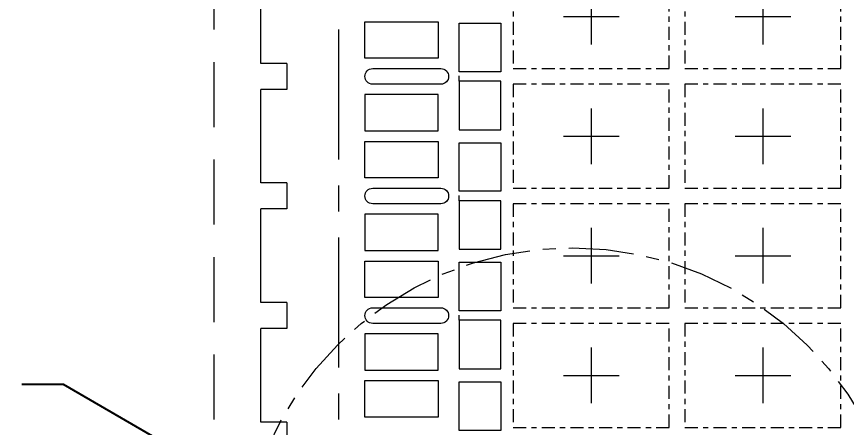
# Model space of a CAD drawing. Header units: inches. Extents: x 121 to 368, y 21 to 202.
# Drawn here: x 136.28 to 152.23, y 43.62 to 51.52 of the extents above; entities that cross this region are included whole.
import ezdxf

# ---------------------------------------------------------------- set-up
doc = ezdxf.new("R2010")
doc.units = ezdxf.units.IN
doc.header["$MEASUREMENT"] = 0
doc.linetypes.add('CENTER', pattern=[2, 1.25, -0.25, 0.25, -0.25])
doc.linetypes.add('HIDDEN', pattern=[0.375, 0.25, -0.125])
for name, color, linetype, lineweight in [('Center', 1, 'Continuous', 5), ('Dim', 7, 'Continuous', 5), ('Half Etch BT', 4, 'Continuous', 5), ('LF', 7, 'Continuous', 13), ('Mold', 5, 'Continuous', 15), ('PKG', 6, 'Continuous', 18), ('Tape', 2, 'Continuous', 15)]:
    doc.layers.add(name, color=color, linetype=linetype, lineweight=lineweight)
doc.styles.get("Standard").update_dxf_attribs({"font": 'swromns.ttf'})
doc.dimstyles.get("Standard").update_dxf_attribs({"dimtxt": 0.7, "dimasz": 0.7, "dimexe": 0.35, "dimexo": 0.35, "dimgap": 0.35, "dimtad": 0, "dimdec": 4, "dimzin": 0, "dimdsep": 46, "dimtxsty": 'Standard', "dimcen": 0, "dimadec": 0, "dimazin": 0, "dimtfac": 1, "dimtdec": 4, "dimtmove": 0, "dimatfit": 1, "dimfxl": 0, "dimtolj": 1, "dimtzin": 0, "dimarcsym": 0})

# ---------------------------------------------------------------- blocks, each defined once
blk = doc.blocks.new('*D32')
at = {"layer": 'Defpoints', "color": 0}
for p in [(165.477, 102.495), (136.259, 33.765), (141.077, 33.765)]:
    blk.add_point(p, dxfattribs=at)
at = {"layer": 'Dim', "color": 0, "lineweight": -2}
blk.add_line((140.727, 33.765), (136.259, 33.765), dxfattribs=at)
at = {"layer": 'Dim', "color": 0, "insert": (133.899, 33.765), "char_height": 0.7, "attachment_point": 5}
blk.add_mtext('\\A1;68.7300', dxfattribs=at)
blk = doc.blocks.new('*D34')
at = {"layer": 'Defpoints', "color": 0}
for p in [(165.477, 102.495), (152.277, 34.584), (152.277, 29.694)]:
    blk.add_point(p, dxfattribs=at)
at = {"layer": 'Dim', "color": 0, "lineweight": -2}
blk.add_line((152.277, 34.234), (152.277, 29.694), dxfattribs=at)
at = {"layer": 'Dim', "color": 0, "insert": (152.277, 27.366), "char_height": 0.7, "attachment_point": 5, "rotation": 90}
blk.add_mtext('\\A1;13.2000', dxfattribs=at)
blk = doc.blocks.new('*U73')
at = {"layer": 'PKG', "linetype": 'CENTER', "ltscale": 0.2}
blk.add_lwpolyline([(-1.5, -1), (1.5, -1), (1.5, 1), (-1.5, 1)], close=True, dxfattribs=at)
blk = doc.blocks.new('*U74')
at = {"layer": 'PKG', "color": 0, "linetype": 'ByBlock', "lineweight": -2}
for p in [(0, 11.5), (3.3, 11.5), (0, 9.2), (3.3, 9.2), (0, 6.9), (3.3, 6.9), (0, 4.6), (3.3, 4.6)]:
    blk.add_blockref('*U73', p, dxfattribs=at)
blk = doc.blocks.new('*U75')
at = {"layer": 'Center'}
for p, q in [((0, 0.535), (0, -0.535)), ((-0.535, 0), (0.535, 0))]:
    blk.add_line(p, q, dxfattribs=at)
blk = doc.blocks.new('*U76')
at = {"layer": 'Center', "color": 0, "linetype": 'ByBlock', "lineweight": -2}
for p in [(0, 11.5), (3.3, 11.5), (0, 9.2), (3.3, 9.2), (0, 6.9), (3.3, 6.9), (0, 4.6), (3.3, 4.6)]:
    blk.add_blockref('*U75', p, dxfattribs=at)
blk = doc.blocks.new('*D81')
at = {"layer": 'Defpoints', "color": 0}
for p in [(165.477, 102.495), (136.259, 38.615), (140.077, 38.615)]:
    blk.add_point(p, dxfattribs=at)
at = {"layer": 'Dim', "color": 0, "lineweight": -2}
blk.add_line((139.727, 38.615), (136.259, 38.615), dxfattribs=at)
at = {"layer": 'Dim', "color": 0, "insert": (133.899, 38.615), "char_height": 0.7, "attachment_point": 5}
blk.add_mtext('\\A1;63.8800', dxfattribs=at)

msp = doc.modelspace()

# ---------------------------------------------------------------- linework, layer by layer
at = {"layer": 'Dim', "linetype": 'CENTER'}
msp.add_circle((146.96502, 40.686412), 6.382332, dxfattribs=at)
at = {"layer": 'Half Etch BT', "linetype": 'HIDDEN', "ltscale": 0.25}
for p, q in [((144.787276, 50.275399), (144.787276, 50.455399)), ((144.787276, 47.975399), (144.787276, 48.155399)), ((144.787276, 45.675399), (144.787276, 45.855399))]:
    msp.add_line(p, q, dxfattribs=at)
at = {"layer": 'LF'}
for p, q in [((140.977276, 50.615399), (140.977276, 52.415399)), ((141.477276, 50.615399), (140.977276, 50.615399)), ((141.477276, 50.615399), (141.477276, 50.115399)), ((140.977276, 48.315399), (140.977276, 50.115399)), ((141.477276, 50.115399), (140.977276, 50.115399)), ((141.477276, 48.315399), (140.977276, 48.315399)), ((141.477276, 48.315399), (141.477276, 47.815399)), ((140.977276, 46.015399), (140.977276, 47.815399)), ((141.477276, 47.815399), (140.977276, 47.815399)), ((141.477276, 46.015399), (140.977276, 46.015399)), ((141.477276, 46.015399), (141.477276, 45.515399)), ((140.977276, 43.715399), (140.977276, 45.515399)), ((141.477276, 45.515399), (140.977276, 45.515399)), ((141.477276, 43.715399), (140.977276, 43.715399)), ((141.477276, 43.715399), (141.477276, 43.215399))]:
    msp.add_line(p, q, dxfattribs=at)
for points in [[(144.387276, 50.715399), (142.977276, 50.715399), (142.977276, 51.415399), (144.387276, 51.415399)], [(145.587276, 50.455399), (144.787276, 50.455399), (144.787276, 51.390399), (145.587276, 51.390399)], [(145.587276, 50.275399), (144.787276, 50.275399), (144.787276, 49.340399), (145.587276, 49.340399)], [(144.387276, 50.015399), (142.977276, 50.015399), (142.977276, 49.315399), (144.387276, 49.315399)], [(144.387276, 48.415399), (142.977276, 48.415399), (142.977276, 49.115399), (144.387276, 49.115399)], [(145.587276, 48.155399), (144.787276, 48.155399), (144.787276, 49.090399), (145.587276, 49.090399)], [(145.587276, 47.975399), (144.787276, 47.975399), (144.787276, 47.040399), (145.587276, 47.040399)], [(144.387276, 47.715399), (142.977276, 47.715399), (142.977276, 47.015399), (144.387276, 47.015399)], [(144.387276, 46.115399), (142.977276, 46.115399), (142.977276, 46.815399), (144.387276, 46.815399)], [(145.587276, 45.855399), (144.787276, 45.855399), (144.787276, 46.790399), (145.587276, 46.790399)], [(145.587276, 45.675399), (144.787276, 45.675399), (144.787276, 44.740399), (145.587276, 44.740399)], [(144.387276, 45.415399), (142.977276, 45.415399), (142.977276, 44.715399), (144.387276, 44.715399)], [(144.387276, 43.815399), (142.977276, 43.815399), (142.977276, 44.515399), (144.387276, 44.515399)], [(145.587276, 43.555399), (144.787276, 43.555399), (144.787276, 44.490399), (145.587276, 44.490399)]]:
    msp.add_lwpolyline(points, close=True, dxfattribs=at)
for points in [[(144.437276, 50.215399), (143.127276, 50.215399, -1), (143.127276, 50.515399), (144.437276, 50.515399, -1)], [(144.437276, 47.915399), (143.127276, 47.915399, -1), (143.127276, 48.215399), (144.437276, 48.215399, -1)], [(144.437276, 45.615399), (143.127276, 45.615399, -1), (143.127276, 45.915399), (144.437276, 45.915399, -1)]]:
    msp.add_lwpolyline(points, format="xyb", close=True, dxfattribs=at)
at = {"layer": 'Mold', "linetype": 'CENTER', "ltscale": 2}
msp.add_lwpolyline([(188.477276, 36.765399), (142.477276, 36.765399), (142.477276, 100.765399), (188.477276, 100.765399)], close=True, dxfattribs=at)
at = {"layer": 'Tape', "linetype": 'HIDDEN', "ltscale": 5}
msp.add_line((140.077276, 101.265399), (140.077276, 36.265399), dxfattribs=at)

# ---------------------------------------------------------------- block references
at = {"layer": 'Center'}
msp.add_blockref('*U76', (147.327276, 40.015399), dxfattribs=at)
at = {"layer": 'PKG'}
msp.add_blockref('*U74', (147.327276, 40.015399), dxfattribs=at)

# ---------------------------------------------------------------- dimensions: what is measured, and where the dimension line sits
at = {"layer": 'Dim'}
for feature_location, offset, dtype, picture, middle in [((141.077276, 33.765399), (-4.818513, 0), 0, '*D32', (133.898707, 33.765399)), ((152.277276, 34.584245), (0, -4.890218), 1, '*D34', (152.277276, 27.366234))]:
    dim = msp.add_ordinate_dim(feature_location=feature_location, offset=offset, dtype=dtype, origin=(165.477276, 102.495399), dimstyle='Standard', override={"dimfxl": 0.015}, dxfattribs=at)
    dim.commit()
    dim.dimension.update_dxf_attribs({"geometry": picture, "text_midpoint": middle})
dim = msp.add_ordinate_dim(feature_location=(140.077276, 38.615399), offset=(-3.818513, 0), dtype=0, origin=(165.477276, 102.495399), dimstyle='Standard', dxfattribs=at)
dim.commit()
dim.dimension.update_dxf_attribs({"geometry": '*D81', "text_midpoint": (133.898707, 38.615399)})

# ---------------------------------------------------------------- leaders
msp.add_leader([(140.802697, 42.347719), (137.182951, 44.437581), (136.384591, 44.437581)], dimstyle='Standard', override={"dimgap": 0.2, "dimtad": 0}, dxfattribs=at)

doc.saveas('drawing.dxf')
